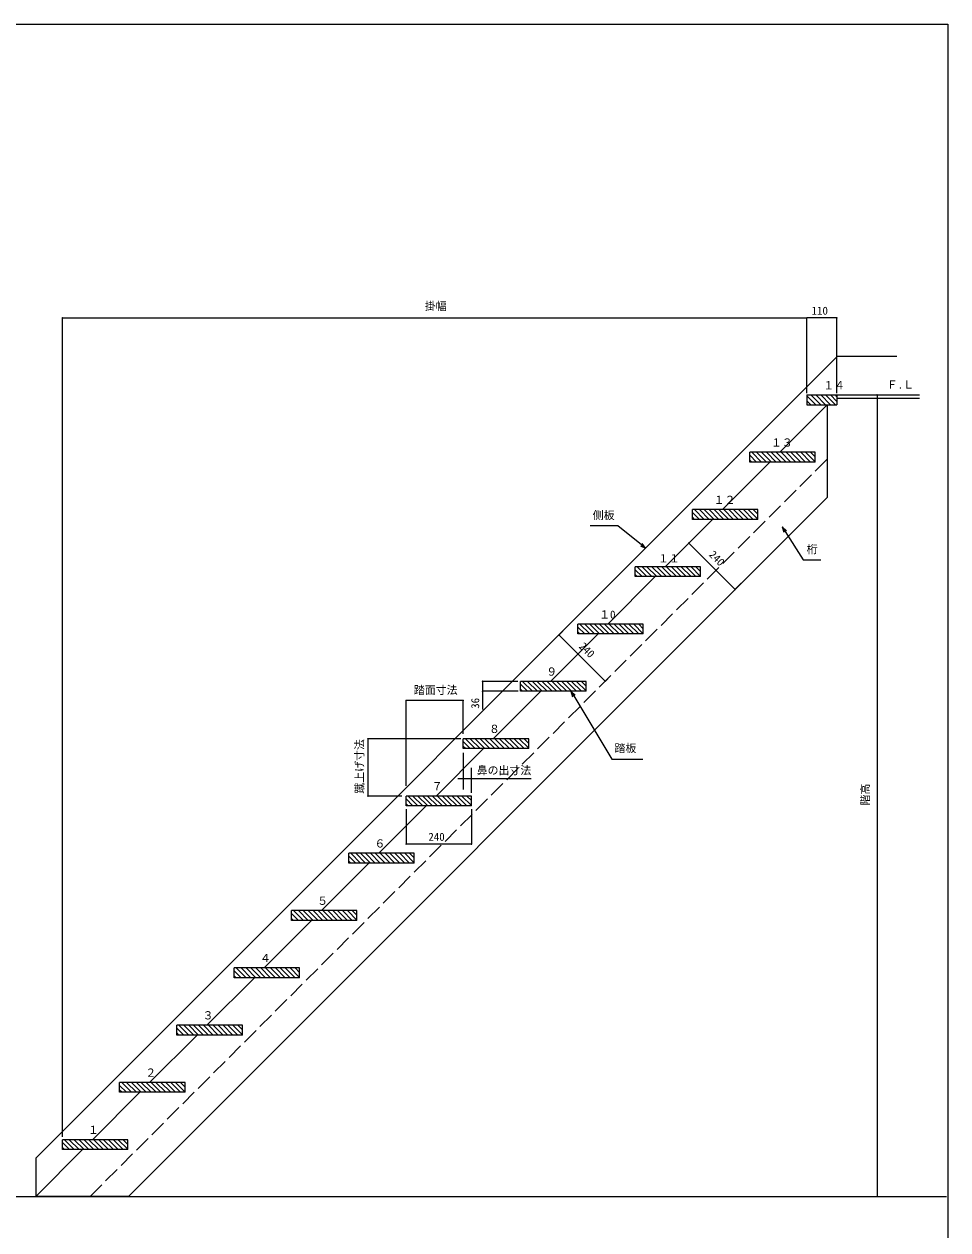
# Model space of a CAD drawing. Units: millimetres, scale not verified. Extents: x -5940 to -396, y -4200 to 4722.
# Drawn here: x -3783 to -396, y 117 to 4536 of the extents above; entities that cross this region are included whole.
import ezdxf
from ezdxf.enums import TextEntityAlignment as Align

# ---------------------------------------------------------------- set-up
doc = ezdxf.new("R2010")
doc.units = ezdxf.units.MM
doc.header["$LTSCALE"] = 20
doc.linetypes.add('DASHED3', pattern=[4, 3, -1])
for name, color, linetype, lineweight in [('0-1_USER1', 4, 'Continuous', 9), ('0-2_YKK_ZWAK', 7, 'Continuous', 9), ('0-4_YSS_K', 3, 'Continuous', 9), ('0-6_YKK_D', 6, 'Continuous', 9)]:
    doc.layers.add(name, color=color, linetype=linetype, lineweight=lineweight)
doc.styles.add('ＭＳ ゴシック', font='')
doc.styles.get('ＭＳ ゴシック').set_extended_font_data('MS Gothic')

msp = doc.modelspace()

# ---------------------------------------------------------------- linework, layer by layer
at = {"layer": '0-2_YKK_ZWAK'}
for p, q in [((-5940, 4536), (-396, 4536)), ((-396, 4536), (-396, -4200))]:
    msp.add_line(p, q, dxfattribs=at)
at = {"layer": '0-4_YSS_K'}
for p, q in [((-3740.22, 379.26), (-800.22, 3319.26)), ((-800.22, 3319.26), (-582.82, 3319.26)), ((-1012.72, 2966.76), (-838.72, 3140.76)), ((-912.72, 3176.76), (-802.72, 3176.76)), ((-912.72, 3176.76), (-912.72, 3140.76)), ((-880.11, 3140.76), (-912.72, 3173.36)), ((-898.08, 3140.76), (-912.72, 3155.4)), ((-912.72, 3140.76), (-802.72, 3140.76)), ((-862.15, 3140.76), (-898.15, 3176.76)), ((-844.19, 3140.76), (-880.19, 3176.76)), ((-826.23, 3140.76), (-862.23, 3176.76)), ((-808.27, 3140.76), (-844.27, 3176.76)), ((-838.72, 3140.76), (-838.72, 2801.35)), ((-802.72, 3153.17), (-826.31, 3176.76)), ((-802.72, 3171.13), (-808.35, 3176.76)), ((-802.72, 3176.76), (-500.5, 3176.76)), ((-802.72, 3176.76), (-802.72, 3140.76)), ((-802.72, 3164.76), (-500.5, 3164.76)), ((-882.72, 2966.76), (-1122.72, 2966.76)), ((-1079.25, 2930.76), (-1115.25, 2966.76)), ((-1061.29, 2930.76), (-1097.29, 2966.76)), ((-1043.33, 2930.76), (-1079.33, 2966.76)), ((-1025.37, 2930.76), (-1061.36, 2966.76)), ((-1007.4, 2930.76), (-1043.4, 2966.76)), ((-989.44, 2930.76), (-1025.44, 2966.76)), ((-971.48, 2930.76), (-1007.48, 2966.76)), ((-953.52, 2930.76), (-989.52, 2966.76)), ((-935.56, 2930.76), (-971.56, 2966.76)), ((-917.6, 2930.76), (-953.6, 2966.76)), ((-899.64, 2930.76), (-935.64, 2966.76)), ((-882.72, 2931.8), (-917.68, 2966.76)), ((-882.72, 2949.76), (-899.72, 2966.76)), ((-882.72, 2930.76), (-882.72, 2966.76)), ((-1222.72, 2756.76), (-1046.02, 2933.46)), ((-1097.21, 2930.76), (-1122.72, 2956.27)), ((-1115.17, 2930.76), (-1122.72, 2938.31)), ((-3400.81, 239.26), (-838.72, 2801.35)), ((-1092.72, 2756.76), (-1332.72, 2756.76)), ((-1307.21, 2720.76), (-1332.72, 2746.27)), ((-1289.25, 2720.76), (-1325.25, 2756.76)), ((-1271.29, 2720.76), (-1307.29, 2756.76)), ((-1253.33, 2720.76), (-1289.33, 2756.76)), ((-1235.37, 2720.76), (-1271.36, 2756.76)), ((-1217.4, 2720.76), (-1253.4, 2756.76)), ((-1199.44, 2720.76), (-1235.44, 2756.76)), ((-1181.48, 2720.76), (-1217.48, 2756.76)), ((-1163.52, 2720.76), (-1199.52, 2756.76)), ((-1145.56, 2720.76), (-1181.56, 2756.76)), ((-1127.6, 2720.76), (-1163.6, 2756.76)), ((-1109.64, 2720.76), (-1145.64, 2756.76)), ((-1092.72, 2721.8), (-1127.68, 2756.76)), ((-1092.72, 2739.76), (-1109.72, 2756.76)), ((-1092.72, 2720.76), (-1092.72, 2756.76)), ((-1432.72, 2546.76), (-1258.72, 2720.76)), ((-1325.17, 2720.76), (-1332.72, 2728.31)), ((-1302.72, 2546.76), (-1542.72, 2546.76)), ((-1517.21, 2510.76), (-1542.72, 2536.27)), ((-1499.25, 2510.76), (-1535.25, 2546.76)), ((-1481.29, 2510.76), (-1517.29, 2546.76)), ((-1463.33, 2510.76), (-1499.33, 2546.76)), ((-1445.36, 2510.76), (-1481.36, 2546.76)), ((-1427.4, 2510.76), (-1463.4, 2546.76)), ((-1409.44, 2510.76), (-1445.44, 2546.76)), ((-1391.48, 2510.76), (-1427.48, 2546.76)), ((-1373.52, 2510.76), (-1409.52, 2546.76)), ((-1355.56, 2510.76), (-1391.56, 2546.76)), ((-1337.6, 2510.76), (-1373.6, 2546.76)), ((-1319.64, 2510.76), (-1355.64, 2546.76)), ((-1302.72, 2511.8), (-1337.68, 2546.76)), ((-1302.72, 2529.76), (-1319.72, 2546.76)), ((-1302.72, 2510.76), (-1302.72, 2546.76)), ((-1642.72, 2336.76), (-1468.72, 2510.76)), ((-1535.17, 2510.76), (-1542.72, 2518.31)), ((-1852.72, 2126.76), (-1678.72, 2300.76)), ((-1512.72, 2336.76), (-1752.72, 2336.76)), ((-1727.21, 2300.76), (-1752.72, 2326.27)), ((-1745.17, 2300.76), (-1752.72, 2308.31)), ((-1709.25, 2300.76), (-1745.25, 2336.76)), ((-1691.29, 2300.76), (-1727.29, 2336.76)), ((-1673.33, 2300.76), (-1709.33, 2336.76)), ((-1655.37, 2300.76), (-1691.36, 2336.76)), ((-1637.4, 2300.76), (-1673.4, 2336.76)), ((-1619.44, 2300.76), (-1655.44, 2336.76)), ((-1601.48, 2300.76), (-1637.48, 2336.76)), ((-1583.52, 2300.76), (-1619.52, 2336.76)), ((-1565.56, 2300.76), (-1601.56, 2336.76)), ((-1547.6, 2300.76), (-1583.6, 2336.76)), ((-1529.64, 2300.76), (-1565.64, 2336.76)), ((-1512.72, 2301.8), (-1547.68, 2336.76)), ((-1512.72, 2319.76), (-1529.72, 2336.76)), ((-1512.72, 2300.76), (-1512.72, 2336.76)), ((-1722.72, 2126.76), (-1962.72, 2126.76)), ((-1919.25, 2090.76), (-1955.25, 2126.76)), ((-1901.29, 2090.76), (-1937.29, 2126.76)), ((-1883.33, 2090.76), (-1919.33, 2126.76)), ((-1865.36, 2090.76), (-1901.36, 2126.76)), ((-1847.4, 2090.76), (-1883.4, 2126.76)), ((-1829.44, 2090.76), (-1865.44, 2126.76)), ((-1811.48, 2090.76), (-1847.48, 2126.76)), ((-1793.52, 2090.76), (-1829.52, 2126.76)), ((-1775.56, 2090.76), (-1811.56, 2126.76)), ((-1757.6, 2090.76), (-1793.6, 2126.76)), ((-1739.64, 2090.76), (-1775.64, 2126.76)), ((-1722.72, 2091.8), (-1757.68, 2126.76)), ((-1722.72, 2109.76), (-1739.72, 2126.76)), ((-1722.72, 2090.76), (-1722.72, 2126.76)), ((-2062.72, 1916.76), (-1888.72, 2090.76)), ((-1937.21, 2090.76), (-1962.72, 2116.27)), ((-1955.17, 2090.76), (-1962.72, 2098.31)), ((-1932.72, 1916.76), (-2172.72, 1916.76)), ((-2147.21, 1880.76), (-2172.72, 1906.27)), ((-2129.25, 1880.76), (-2165.25, 1916.76)), ((-2111.29, 1880.76), (-2147.29, 1916.76)), ((-2093.33, 1880.76), (-2129.33, 1916.76)), ((-2075.36, 1880.76), (-2111.36, 1916.76)), ((-2057.4, 1880.76), (-2093.4, 1916.76)), ((-2039.44, 1880.76), (-2075.44, 1916.76)), ((-2021.48, 1880.76), (-2057.48, 1916.76)), ((-2003.52, 1880.76), (-2039.52, 1916.76)), ((-1985.56, 1880.76), (-2021.56, 1916.76)), ((-1967.6, 1880.76), (-2003.6, 1916.76)), ((-1949.64, 1880.76), (-1985.64, 1916.76)), ((-1932.72, 1881.8), (-1967.68, 1916.76)), ((-1932.72, 1899.76), (-1949.72, 1916.76)), ((-1932.72, 1880.76), (-1932.72, 1916.76)), ((-2272.72, 1706.76), (-2098.72, 1880.76)), ((-2165.17, 1880.76), (-2172.72, 1888.31)), ((-2142.72, 1706.76), (-2382.72, 1706.76)), ((-2357.21, 1670.76), (-2382.72, 1696.27)), ((-2339.25, 1670.76), (-2375.25, 1706.76)), ((-2321.29, 1670.76), (-2357.29, 1706.76)), ((-2303.33, 1670.76), (-2339.33, 1706.76)), ((-2285.36, 1670.76), (-2321.36, 1706.76)), ((-2267.4, 1670.76), (-2303.4, 1706.76)), ((-2249.44, 1670.76), (-2285.44, 1706.76)), ((-2231.48, 1670.76), (-2267.48, 1706.76)), ((-2213.52, 1670.76), (-2249.52, 1706.76)), ((-2195.56, 1670.76), (-2231.56, 1706.76)), ((-2177.6, 1670.76), (-2213.6, 1706.76)), ((-2159.64, 1670.76), (-2195.64, 1706.76)), ((-2142.72, 1671.8), (-2177.68, 1706.76)), ((-2142.72, 1689.76), (-2159.72, 1706.76)), ((-2142.72, 1670.76), (-2142.72, 1706.76)), ((-2482.72, 1496.76), (-2308.72, 1670.76)), ((-2375.17, 1670.76), (-2382.72, 1678.31)), ((-2692.72, 1286.76), (-2518.72, 1460.76)), ((-2352.72, 1496.76), (-2592.72, 1496.76)), ((-2567.21, 1460.76), (-2592.72, 1486.27)), ((-2585.17, 1460.76), (-2592.72, 1468.31)), ((-2549.25, 1460.76), (-2585.25, 1496.76)), ((-2531.29, 1460.76), (-2567.29, 1496.76)), ((-2513.33, 1460.76), (-2549.33, 1496.76)), ((-2495.36, 1460.76), (-2531.36, 1496.76)), ((-2477.4, 1460.76), (-2513.4, 1496.76)), ((-2459.44, 1460.76), (-2495.44, 1496.76)), ((-2441.48, 1460.76), (-2477.48, 1496.76)), ((-2423.52, 1460.76), (-2459.52, 1496.76)), ((-2405.56, 1460.76), (-2441.56, 1496.76)), ((-2387.6, 1460.76), (-2423.6, 1496.76)), ((-2369.64, 1460.76), (-2405.64, 1496.76)), ((-2352.72, 1461.8), (-2387.68, 1496.76)), ((-2352.72, 1479.76), (-2369.72, 1496.76)), ((-2352.72, 1460.76), (-2352.72, 1496.76)), ((-2562.72, 1286.76), (-2802.72, 1286.76)), ((-2759.25, 1250.76), (-2795.25, 1286.76)), ((-2741.29, 1250.76), (-2777.29, 1286.76)), ((-2723.33, 1250.76), (-2759.33, 1286.76)), ((-2705.36, 1250.76), (-2741.36, 1286.76)), ((-2687.4, 1250.76), (-2723.4, 1286.76)), ((-2669.44, 1250.76), (-2705.44, 1286.76)), ((-2651.48, 1250.76), (-2687.48, 1286.76)), ((-2633.52, 1250.76), (-2669.52, 1286.76)), ((-2615.56, 1250.76), (-2651.56, 1286.76)), ((-2597.6, 1250.76), (-2633.6, 1286.76)), ((-2579.64, 1250.76), (-2615.64, 1286.76)), ((-2562.72, 1251.8), (-2597.68, 1286.76)), ((-2562.72, 1269.76), (-2579.72, 1286.76)), ((-2562.72, 1250.76), (-2562.72, 1286.76)), ((-2902.72, 1076.76), (-2728.72, 1250.76)), ((-2777.21, 1250.76), (-2802.72, 1276.27)), ((-2795.17, 1250.76), (-2802.72, 1258.31)), ((-2772.72, 1076.76), (-3012.72, 1076.76)), ((-2987.21, 1040.76), (-3012.72, 1066.27)), ((-2969.25, 1040.76), (-3005.25, 1076.76)), ((-2951.29, 1040.76), (-2987.29, 1076.76)), ((-2933.33, 1040.76), (-2969.33, 1076.76)), ((-2915.37, 1040.76), (-2951.36, 1076.76)), ((-2897.4, 1040.76), (-2933.4, 1076.76)), ((-2879.44, 1040.76), (-2915.44, 1076.76)), ((-2861.48, 1040.76), (-2897.48, 1076.76)), ((-2843.52, 1040.76), (-2879.52, 1076.76)), ((-2825.56, 1040.76), (-2861.56, 1076.76)), ((-2807.6, 1040.76), (-2843.6, 1076.76)), ((-2789.64, 1040.76), (-2825.64, 1076.76)), ((-2772.72, 1041.8), (-2807.68, 1076.76)), ((-2772.72, 1059.76), (-2789.72, 1076.76)), ((-2772.72, 1040.76), (-2772.72, 1076.76)), ((-3112.72, 866.76), (-2938.72, 1040.76)), ((-3005.17, 1040.76), (-3012.72, 1048.31)), ((-2982.72, 866.76), (-3222.72, 866.76)), ((-3197.21, 830.76), (-3222.72, 856.27)), ((-3179.25, 830.76), (-3215.25, 866.76)), ((-3161.29, 830.76), (-3197.29, 866.76)), ((-3143.33, 830.76), (-3179.33, 866.76)), ((-3125.36, 830.76), (-3161.36, 866.76)), ((-3107.4, 830.76), (-3143.4, 866.76)), ((-3089.44, 830.76), (-3125.44, 866.76)), ((-3071.48, 830.76), (-3107.48, 866.76)), ((-3053.52, 830.76), (-3089.52, 866.76)), ((-3035.56, 830.76), (-3071.56, 866.76)), ((-3017.6, 830.76), (-3053.6, 866.76)), ((-2999.64, 830.76), (-3035.64, 866.76)), ((-2982.72, 831.8), (-3017.68, 866.76)), ((-2982.72, 849.76), (-2999.72, 866.76)), ((-2982.72, 830.76), (-2982.72, 866.76)), ((-3322.72, 656.76), (-3148.72, 830.76)), ((-3215.17, 830.76), (-3222.72, 838.31)), ((-3532.72, 446.76), (-3358.72, 620.76)), ((-3192.72, 656.76), (-3432.72, 656.76)), ((-3407.21, 620.76), (-3432.72, 646.27)), ((-3425.17, 620.76), (-3432.72, 628.31)), ((-3389.25, 620.76), (-3425.25, 656.76)), ((-3371.29, 620.76), (-3407.29, 656.76)), ((-3353.33, 620.76), (-3389.33, 656.76)), ((-3335.36, 620.76), (-3371.36, 656.76)), ((-3317.4, 620.76), (-3353.4, 656.76)), ((-3299.44, 620.76), (-3335.44, 656.76)), ((-3281.48, 620.76), (-3317.48, 656.76)), ((-3263.52, 620.76), (-3299.52, 656.76)), ((-3245.56, 620.76), (-3281.56, 656.76)), ((-3227.6, 620.76), (-3263.6, 656.76)), ((-3209.64, 620.76), (-3245.64, 656.76)), ((-3192.72, 621.8), (-3227.68, 656.76)), ((-3192.72, 639.76), (-3209.72, 656.76)), ((-3192.72, 620.76), (-3192.72, 656.76)), ((-3402.72, 446.76), (-3642.72, 446.76)), ((-3599.25, 410.76), (-3635.25, 446.76)), ((-3581.29, 410.76), (-3617.29, 446.76)), ((-3563.33, 410.76), (-3599.33, 446.76)), ((-3545.36, 410.76), (-3581.36, 446.76)), ((-3527.4, 410.76), (-3563.4, 446.76)), ((-3509.44, 410.76), (-3545.44, 446.76)), ((-3491.48, 410.76), (-3527.48, 446.76)), ((-3473.52, 410.76), (-3509.52, 446.76)), ((-3455.56, 410.76), (-3491.56, 446.76)), ((-3437.6, 410.76), (-3473.6, 446.76)), ((-3419.64, 410.76), (-3455.64, 446.76)), ((-3402.72, 411.8), (-3437.68, 446.76)), ((-3402.72, 429.76), (-3419.72, 446.76)), ((-3402.72, 410.76), (-3402.72, 446.76)), ((-3740.22, 239.26), (-3568.72, 410.76)), ((-3617.21, 410.76), (-3642.72, 436.27)), ((-3635.17, 410.76), (-3642.72, 418.31)), ((-3740.22, 379.26), (-3740.22, 239.26)), ((-4046.18, 239.26), (-401.01, 239.26)), ((-3400.81, 239.26), (-3740.22, 239.26))]:
    msp.add_line(p, q, dxfattribs=at)
at = {"layer": '0-4_YSS_K', "linetype": 'DASHED3'}
msp.add_line((-3540.81, 239.26), (-838.72, 2941.35), dxfattribs=at)
at = {"layer": '0-4_YSS_K'}
for points in [[(-882.72, 2930.76), (-1122.72, 2930.76), (-1122.72, 2966.76)], [(-1092.72, 2720.76), (-1332.72, 2720.76), (-1332.72, 2756.76)], [(-1302.72, 2510.76), (-1542.72, 2510.76), (-1542.72, 2546.76)], [(-1512.72, 2300.76), (-1752.72, 2300.76), (-1752.72, 2336.76)], [(-1722.72, 2090.76), (-1962.72, 2090.76), (-1962.72, 2126.76)], [(-1932.72, 1880.76), (-2172.72, 1880.76), (-2172.72, 1916.76)], [(-2142.72, 1670.76), (-2382.72, 1670.76), (-2382.72, 1706.76)], [(-2352.72, 1460.76), (-2592.72, 1460.76), (-2592.72, 1496.76)], [(-2562.72, 1250.76), (-2802.72, 1250.76), (-2802.72, 1286.76)], [(-2772.72, 1040.76), (-3012.72, 1040.76), (-3012.72, 1076.76)], [(-2982.72, 830.76), (-3222.72, 830.76), (-3222.72, 866.76)], [(-3192.72, 620.76), (-3432.72, 620.76), (-3432.72, 656.76)], [(-3402.72, 410.76), (-3642.72, 410.76), (-3642.72, 446.76)]]:
    msp.add_lwpolyline(points, dxfattribs=at)
at = {"layer": '0-6_YKK_D'}
for p, q in [((-3642.72, 457.13), (-3642.72, 3460.26)), ((-3642.72, 3459.26), (-912.72, 3459.26)), ((-912.72, 3184.67), (-912.72, 3460.26)), ((-912.72, 3183.67), (-912.72, 3460.26)), ((-802.72, 3459.26), (-912.72, 3459.26)), ((-802.72, 3183.74), (-802.72, 3460.26)), ((-738.98, 3176.76), (-654.47, 3176.76)), ((-655.47, 3176.76), (-655.47, 239.26)), ((-1605.55, 2696.64), (-1707.46, 2696.64)), ((-1519.75, 2627.85), (-1605.55, 2696.64)), ((-1303.28, 2676.2), (-1346.43, 2633.05)), ((-1003.29, 2693.1), (-992.52, 2676.25)), ((-1003.29, 2693.1), (-997.04, 2673.36)), ((-988.01, 2679.13), (-1003.29, 2693.1)), ((-992.52, 2676.25), (-926.08, 2572.17)), ((-1523.1, 2623.66), (-1504.14, 2615.33)), ((-1504.14, 2615.33), (-1519.75, 2627.85)), ((-1504.14, 2615.33), (-1516.4, 2632.03)), ((-1345.72, 2633.76), (-1176.01, 2464.05)), ((-926.08, 2572.17), (-862.08, 2572.17)), ((-1127.28, 2512.79), (-1176.72, 2463.35)), ((-1808.16, 2311.32), (-1822.75, 2296.72)), ((-1822.05, 2297.43), (-1652.34, 2127.73)), ((-1972.64, 2126.76), (-2103.72, 2126.76)), ((-2102.72, 2126.76), (-2102.72, 2090.76)), ((-1632.15, 2147.91), (-1653.05, 2127.02)), ((-1971.81, 2090.76), (-2103.72, 2090.76)), ((-2102.72, 2090.76), (-2102.72, 2023.48)), ((-1778.1, 2090.76), (-1767.78, 2073.63)), ((-1778.1, 2090.76), (-1772.37, 2070.86)), ((-1763.19, 2076.39), (-1778.1, 2090.76)), ((-2382.72, 1743.84), (-2382.72, 2057.76)), ((-2172.72, 2056.76), (-2382.72, 2056.76)), ((-2172.72, 1934.31), (-2172.72, 2057.76)), ((-1767.78, 2073.63), (-1628.38, 1842.11)), ((-2182.18, 1916.76), (-2523.72, 1916.76)), ((-2522.72, 1916.76), (-2522.72, 1706.76)), ((-2172.72, 1865.15), (-2172.72, 1730.51)), ((-1628.38, 1842.11), (-1515.03, 1842.11)), ((-2192.72, 1770.51), (-2142.72, 1770.51)), ((-2142.72, 1718.12), (-2142.72, 1810.51)), ((-2142.72, 1770.51), (-1924.08, 1770.51)), ((-2398.06, 1706.76), (-2523.72, 1706.76)), ((-2382.72, 1658.43), (-2382.72, 1529.76)), ((-2142.72, 1658.43), (-2142.72, 1529.76)), ((-2142.72, 1530.76), (-2382.72, 1530.76)), ((-736.2, 239.26), (-654.47, 239.26))]:
    msp.add_line(p, q, dxfattribs=at)
for centre, start, end in [((-3642.72, 3459.26), 0, 180), ((-3642.72, 3459.26), 180, 0), ((-912.72, 3459.26), 0, 180), ((-912.72, 3459.26), 0, 180), ((-912.72, 3459.26), 180, 0), ((-912.72, 3459.26), 180, 0), ((-802.72, 3459.26), 0, 180), ((-802.72, 3459.26), 180, 0), ((-655.47, 3176.76), 90, 270), ((-655.47, 3176.76), 270, 90), ((-1345.72, 2633.76), 135, 314.99998), ((-1345.72, 2633.76), 314.99998, 135), ((-1176.01, 2464.05), 134.99998, 314.99998), ((-1176.01, 2464.05), 314.99998, 134.99998), ((-1822.05, 2297.43), 314.99998, 135), ((-1822.05, 2297.43), 135, 314.99998), ((-2102.72, 2126.76), 90, 270), ((-2102.72, 2126.76), 270, 90), ((-1652.34, 2127.73), 135, 314.99998), ((-1652.34, 2127.73), 314.99998, 135), ((-2102.72, 2090.76), 90, 270), ((-2102.72, 2090.76), 270, 90), ((-2382.72, 2056.76), 0, 180), ((-2382.72, 2056.76), 180, 0), ((-2172.72, 2056.76), 0, 180), ((-2172.72, 2056.76), 180, 0), ((-2522.72, 1916.76), 90, 270), ((-2522.72, 1916.76), 270, 90), ((-2172.72, 1770.51), 0, 180), ((-2172.72, 1770.51), 180, 0), ((-2142.72, 1770.51), 0, 180), ((-2142.72, 1770.51), 180, 0), ((-2522.72, 1706.76), 90, 270), ((-2522.72, 1706.76), 270, 90), ((-2382.72, 1530.76), 0, 180), ((-2382.72, 1530.76), 180, 0), ((-2142.72, 1530.76), 0, 180), ((-2142.72, 1530.76), 180, 0), ((-655.47, 239.26), 90, 270), ((-655.47, 239.26), 270, 90)]:
    msp.add_arc(centre, 0.75, start, end, dxfattribs=at)

# ---------------------------------------------------------------- texts
at = {"layer": '0-1_USER1', "style": 'ＭＳ ゴシック'}
for s, p in [('１４', (-853.35, 3188.5)), ('Ｆ.Ｌ', (-620.04, 3191.5)), ('１３', (-1044.76, 2978.5)), ('１２', (-1254.76, 2768.5)), ('１１', (-1458.98, 2554.07)), ('１0', (-1674.76, 2348.5)), ('９', (-1868.53, 2139.12)), ('８', (-2078.53, 1929.12)), ('７', (-2288.53, 1719.12)), ('６', (-2498.53, 1509.12)), ('５', (-2708.53, 1299.12)), ('４', (-2918.53, 1089.12)), ('３', (-3128.53, 879.12)), ('２', (-3338.53, 669.12)), ('１', (-3549.19, 459.17))]:
    msp.add_text(s, height=29.33, dxfattribs=at).set_placement(p, align=Align.BOTTOM_LEFT)
at = {"layer": '0-6_YKK_D', "color": 4, "style": 'ＭＳ ゴシック'}
for s, p in [('掛幅', (-2313.88, 3479.26)), ('110', (-895.8, 3462.26)), ('側板', (-1698.3, 2712.39)), ('桁', (-913.55, 2587.53)), ('踏面寸法', (-2353.88, 2071.76)), ('踏板', (-1618.35, 1858.44)), ('鼻の出寸法', (-2123.72, 1777.51)), ('240', (-2300.8, 1533.76))]:
    msp.add_text(s, height=29.33, dxfattribs=at).set_placement(p, align=Align.BOTTOM_LEFT)
for s, rotation, p in [('240', 315, (-1280.72, 2582.9)), ('240', 315, (-1757.05, 2246.58)), ('36', 90, (-2105.72, 2026.48)), ('蹴上げ寸法', 90, (-2529.72, 1715.44)), ('階高', 90, (-675.47, 1672.17))]:
    msp.add_text(s, height=29.33, rotation=rotation, dxfattribs=at).set_placement(p, align=Align.BOTTOM_LEFT)

doc.saveas('drawing.dxf')
